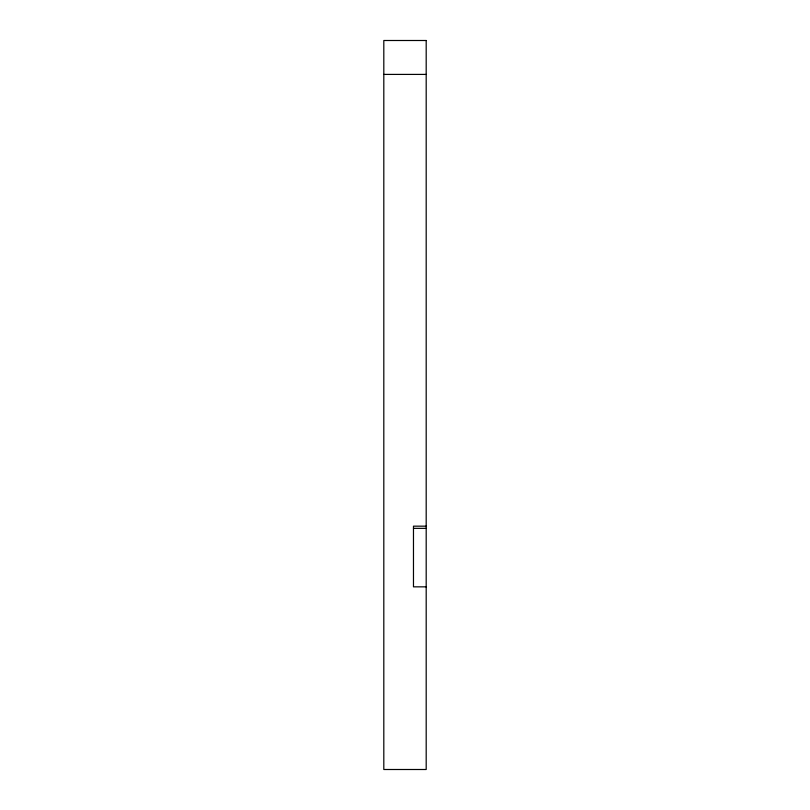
<?xml version="1.0" encoding="UTF-8"?>
<svg xmlns="http://www.w3.org/2000/svg" width="810" height="810" viewBox="0 0 810 810"><rect width="100%" height="100%" fill="white"/><g stroke="black" fill="none" stroke-linecap="round" stroke-linejoin="round"><path stroke-width="1.21" d="M383.808 74.409L426.192 74.409M426.192 526.166L413.475 526.166L413.475 586.845L426.192 586.845M413.475 528.353L426.192 528.353M426.192 40.5L383.808 40.5L383.808 769.5L426.192 769.5L426.192 40.5"/></g></svg>
